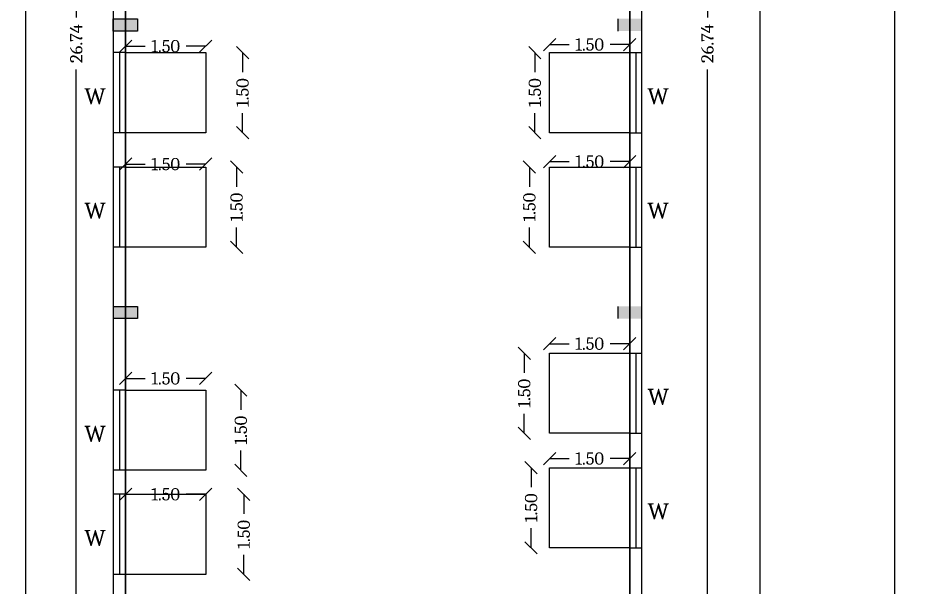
# Model space of a CAD drawing. Header units: metres. Extents: x 54 to 230, y 9 to 104.
# Drawn here: x 86.61 to 103.3, y 36.88 to 47.55 of the extents above; entities that cross this region are included whole.
import ezdxf

# ---------------------------------------------------------------- set-up
doc = ezdxf.new("R2010")
doc.units = ezdxf.units.M
doc.header["$MEASUREMENT"] = 0
for name, color, linetype in [('BLK_1_FLR_1_BLT_UP_AREA', 7, 'Continuous'), ('BLK_1_FLR_1_REGULAR_ROOM_1', 7, 'Continuous'), ('BLK_1_FLR_1_ROOM_1_LIGHT_VENTILATION_12', 2, 'Continuous'), ('BLK_1_FLR_1_ROOM_1_LIGHT_VENTILATION_13', 2, 'Continuous'), ('BLK_1_FLR_1_ROOM_1_LIGHT_VENTILATION_14', 2, 'Continuous'), ('BLK_1_FLR_1_ROOM_1_LIGHT_VENTILATION_15', 2, 'Continuous'), ('BLK_1_FLR_1_ROOM_1_LIGHT_VENTILATION_2', 2, 'Continuous'), ('BLK_1_FLR_1_ROOM_1_LIGHT_VENTILATION_3', 2, 'Continuous'), ('BLK_1_FLR_1_ROOM_1_LIGHT_VENTILATION_4', 2, 'Continuous'), ('BLK_1_FLR_1_ROOM_1_LIGHT_VENTILATION_5', 2, 'Continuous')]:
    doc.layers.add(name, color=color, linetype=linetype)
doc.styles.get("Standard").update_dxf_attribs({"font": 'Cambria.ttf'})
doc.dimstyles.get("Standard").update_dxf_attribs({"dimtxt": 0.23, "dimasz": 0.23, "dimexe": 0.18, "dimexo": 0.0625, "dimgap": 0.09, "dimtad": 0, "dimzin": 0, "dimdsep": 46, "dimtxsty": 'Standard', "dimblk": 'OBLIQUE', "dimcen": 0.09, "dimse1": 1, "dimse2": 1, "dimadec": 0, "dimazin": 0, "dimtfac": 1, "dimtofl": 0, "dimtmove": 0, "dimatfit": 3, "dimldrblk": 'OBLIQUE', "dimfxl": 0, "dimtolj": 1, "dimtzin": 0, "dimarcsym": 0})

# ---------------------------------------------------------------- blocks, each defined once
blk = doc.blocks.new('_Oblique')
at = {"color": 0, "linetype": 'ByBlock', "lineweight": -2}
blk.add_line((-0.5, -0.5), (0.5, 0.5), dxfattribs=at)
blk = doc.blocks.new('*D166')
at = {"color": 0, "lineweight": -2, "ltscale": 0.25}
for p, q in [((87.705, 60.434), (87.705, 47.55)), ((87.705, 33.694), (87.705, 46.578))]:
    blk.add_line(p, q, dxfattribs=at)
at = {"color": 0, "lineweight": -2, "ltscale": 0.25, "xscale": 0.23, "yscale": 0.23, "zscale": 0.23}
for p, rotation in [((87.705, 60.434), 90), ((87.705, 33.694), 270)]:
    blk.add_blockref('_Oblique', p, dxfattribs=dict(at, rotation=rotation))
at = {"color": 0, "lineweight": 25, "ltscale": 0.25, "insert": (87.705, 47.064), "char_height": 0.23, "attachment_point": 5, "rotation": 90}
blk.add_mtext('\\A1;26.74', dxfattribs=at)
blk = doc.blocks.new('*D16')
at = {"color": 0, "lineweight": -2, "ltscale": 0.25}
for p, q in [((86.762, 67.024), (86.762, 49.054)), ((86.762, 30.124), (86.762, 48.094))]:
    blk.add_line(p, q, dxfattribs=at)
at = {"color": 0, "lineweight": -2, "ltscale": 0.25, "xscale": 0.23, "yscale": 0.23, "zscale": 0.23}
for p, rotation in [((86.762, 67.024), 90), ((86.762, 30.124), 270)]:
    blk.add_blockref('_Oblique', p, dxfattribs=dict(at, rotation=rotation))
at = {"color": 0, "lineweight": 25, "ltscale": 0.25, "insert": (86.762, 48.574), "char_height": 0.23, "attachment_point": 5, "rotation": 90}
blk.add_mtext('\\A1;36.90', dxfattribs=at)
blk = doc.blocks.new('*D177')
at = {"color": 0, "lineweight": -2, "ltscale": 0.25}
for p, q in [((99.525, 60.434), (99.525, 47.55)), ((99.525, 33.694), (99.525, 46.578))]:
    blk.add_line(p, q, dxfattribs=at)
at = {"color": 0, "lineweight": -2, "ltscale": 0.25, "xscale": 0.23, "yscale": 0.23, "zscale": 0.23}
for p, rotation in [((99.525, 60.434), 90), ((99.525, 33.694), 270)]:
    blk.add_blockref('_Oblique', p, dxfattribs=dict(at, rotation=rotation))
at = {"color": 0, "lineweight": 25, "ltscale": 0.25, "insert": (99.525, 47.064), "char_height": 0.23, "attachment_point": 5, "rotation": 90}
blk.add_mtext('\\A1;26.74', dxfattribs=at)
blk = doc.blocks.new('*D17')
at = {"color": 0, "lineweight": -2, "ltscale": 0.25}
for p, q in [((100.51, 67.024), (100.51, 49.054)), ((100.51, 30.124), (100.51, 48.094))]:
    blk.add_line(p, q, dxfattribs=at)
at = {"color": 0, "lineweight": -2, "ltscale": 0.25, "xscale": 0.23, "yscale": 0.23, "zscale": 0.23}
for p, rotation in [((100.51, 67.024), 90), ((100.51, 30.124), 270)]:
    blk.add_blockref('_Oblique', p, dxfattribs=dict(at, rotation=rotation))
at = {"color": 0, "lineweight": 25, "ltscale": 0.25, "insert": (100.51, 48.574), "char_height": 0.23, "attachment_point": 5, "rotation": 90}
blk.add_mtext('\\A1;36.90', dxfattribs=at)
blk = doc.blocks.new('*D19')
at = {"color": 0, "lineweight": -2, "ltscale": 0.25}
for p, q in [((103.034, 67.024), (103.034, 49.054)), ((103.034, 30.124), (103.034, 48.094))]:
    blk.add_line(p, q, dxfattribs=at)
at = {"color": 0, "lineweight": -2, "ltscale": 0.25, "xscale": 0.23, "yscale": 0.23, "zscale": 0.23}
for p, rotation in [((103.034, 67.024), 90), ((103.034, 30.124), 270)]:
    blk.add_blockref('_Oblique', p, dxfattribs=dict(at, rotation=rotation))
at = {"color": 0, "lineweight": 25, "ltscale": 0.25, "insert": (103.034, 48.574), "char_height": 0.23, "attachment_point": 5, "rotation": 90}
blk.add_mtext('\\A1;36.90', dxfattribs=at)
blk = doc.blocks.new('*D72')
at = {"layer": 'BLK_1_FLR_1_ROOM_1_LIGHT_VENTILATION_2', "color": 0, "lineweight": -2, "ltscale": 0.25}
for p, q in [((88.629, 38.621), (88.996, 38.621)), ((90.129, 38.621), (89.762, 38.621))]:
    blk.add_line(p, q, dxfattribs=at)
at = {"layer": 'BLK_1_FLR_1_ROOM_1_LIGHT_VENTILATION_2', "color": 0, "lineweight": -2, "ltscale": 0.25, "xscale": 0.23, "yscale": 0.23, "zscale": 0.23, "rotation": 180}
blk.add_blockref('_Oblique', (88.629, 38.621), dxfattribs=at)
at = {"layer": 'BLK_1_FLR_1_ROOM_1_LIGHT_VENTILATION_2', "color": 0, "lineweight": -2, "ltscale": 0.25, "xscale": 0.23, "yscale": 0.23, "zscale": 0.23}
blk.add_blockref('_Oblique', (90.129, 38.621), dxfattribs=at)
at = {"layer": 'BLK_1_FLR_1_ROOM_1_LIGHT_VENTILATION_2', "color": 0, "lineweight": 25, "ltscale": 0.25, "insert": (89.379, 38.621), "char_height": 0.23, "attachment_point": 5}
blk.add_mtext('\\A1;1.50', dxfattribs=at)
blk = doc.blocks.new('*D73')
at = {"layer": 'BLK_1_FLR_1_ROOM_1_LIGHT_VENTILATION_2', "color": 0, "lineweight": -2, "ltscale": 0.25}
for p, q in [((90.842, 38.621), (90.842, 38.254)), ((90.842, 37.121), (90.842, 37.489))]:
    blk.add_line(p, q, dxfattribs=at)
at = {"layer": 'BLK_1_FLR_1_ROOM_1_LIGHT_VENTILATION_2', "color": 0, "lineweight": -2, "ltscale": 0.25, "xscale": 0.23, "yscale": 0.23, "zscale": 0.23}
for p, rotation in [((90.842, 38.621), 90), ((90.842, 37.121), 270)]:
    blk.add_blockref('_Oblique', p, dxfattribs=dict(at, rotation=rotation))
at = {"layer": 'BLK_1_FLR_1_ROOM_1_LIGHT_VENTILATION_2', "color": 0, "lineweight": 25, "ltscale": 0.25, "insert": (90.842, 37.871), "char_height": 0.23, "attachment_point": 5, "rotation": 90}
blk.add_mtext('\\A1;1.50', dxfattribs=at)
blk = doc.blocks.new('*D74')
at = {"layer": 'BLK_1_FLR_1_ROOM_1_LIGHT_VENTILATION_3', "color": 0, "lineweight": -2, "ltscale": 0.25}
for p, q in [((90.787, 40.572), (90.787, 40.204)), ((90.787, 39.072), (90.787, 39.439))]:
    blk.add_line(p, q, dxfattribs=at)
at = {"layer": 'BLK_1_FLR_1_ROOM_1_LIGHT_VENTILATION_3', "color": 0, "lineweight": -2, "ltscale": 0.25, "xscale": 0.23, "yscale": 0.23, "zscale": 0.23}
for p, rotation in [((90.787, 40.572), 90), ((90.787, 39.072), 270)]:
    blk.add_blockref('_Oblique', p, dxfattribs=dict(at, rotation=rotation))
at = {"layer": 'BLK_1_FLR_1_ROOM_1_LIGHT_VENTILATION_3', "color": 0, "lineweight": 25, "ltscale": 0.25, "insert": (90.787, 39.822), "char_height": 0.23, "attachment_point": 5, "rotation": 90}
blk.add_mtext('\\A1;1.50', dxfattribs=at)
blk = doc.blocks.new('*D75')
at = {"layer": 'BLK_1_FLR_1_ROOM_1_LIGHT_VENTILATION_3', "color": 0, "lineweight": -2, "ltscale": 0.25}
for p, q in [((88.629, 40.792), (88.996, 40.792)), ((90.129, 40.792), (89.762, 40.792))]:
    blk.add_line(p, q, dxfattribs=at)
at = {"layer": 'BLK_1_FLR_1_ROOM_1_LIGHT_VENTILATION_3', "color": 0, "lineweight": -2, "ltscale": 0.25, "xscale": 0.23, "yscale": 0.23, "zscale": 0.23, "rotation": 180}
blk.add_blockref('_Oblique', (88.629, 40.792), dxfattribs=at)
at = {"layer": 'BLK_1_FLR_1_ROOM_1_LIGHT_VENTILATION_3', "color": 0, "lineweight": -2, "ltscale": 0.25, "xscale": 0.23, "yscale": 0.23, "zscale": 0.23}
blk.add_blockref('_Oblique', (90.129, 40.792), dxfattribs=at)
at = {"layer": 'BLK_1_FLR_1_ROOM_1_LIGHT_VENTILATION_3', "color": 0, "lineweight": 25, "ltscale": 0.25, "insert": (89.379, 40.792), "char_height": 0.23, "attachment_point": 5}
blk.add_mtext('\\A1;1.50', dxfattribs=at)
blk = doc.blocks.new('*D76')
at = {"layer": 'BLK_1_FLR_1_ROOM_1_LIGHT_VENTILATION_4', "color": 0, "lineweight": -2, "ltscale": 0.25}
for p, q in [((90.708, 44.75), (90.708, 44.383)), ((90.708, 43.25), (90.708, 43.618))]:
    blk.add_line(p, q, dxfattribs=at)
at = {"layer": 'BLK_1_FLR_1_ROOM_1_LIGHT_VENTILATION_4', "color": 0, "lineweight": -2, "ltscale": 0.25, "xscale": 0.23, "yscale": 0.23, "zscale": 0.23}
for p, rotation in [((90.708, 44.75), 90), ((90.708, 43.25), 270)]:
    blk.add_blockref('_Oblique', p, dxfattribs=dict(at, rotation=rotation))
at = {"layer": 'BLK_1_FLR_1_ROOM_1_LIGHT_VENTILATION_4', "color": 0, "lineweight": 25, "ltscale": 0.25, "insert": (90.708, 44), "char_height": 0.23, "attachment_point": 5, "rotation": 90}
blk.add_mtext('\\A1;1.50', dxfattribs=at)
blk = doc.blocks.new('*D77')
at = {"layer": 'BLK_1_FLR_1_ROOM_1_LIGHT_VENTILATION_4', "color": 0, "lineweight": -2, "ltscale": 0.25}
for p, q in [((88.629, 44.806), (88.996, 44.806)), ((90.129, 44.806), (89.762, 44.806))]:
    blk.add_line(p, q, dxfattribs=at)
at = {"layer": 'BLK_1_FLR_1_ROOM_1_LIGHT_VENTILATION_4', "color": 0, "lineweight": -2, "ltscale": 0.25, "xscale": 0.23, "yscale": 0.23, "zscale": 0.23, "rotation": 180}
blk.add_blockref('_Oblique', (88.629, 44.806), dxfattribs=at)
at = {"layer": 'BLK_1_FLR_1_ROOM_1_LIGHT_VENTILATION_4', "color": 0, "lineweight": -2, "ltscale": 0.25, "xscale": 0.23, "yscale": 0.23, "zscale": 0.23}
blk.add_blockref('_Oblique', (90.129, 44.806), dxfattribs=at)
at = {"layer": 'BLK_1_FLR_1_ROOM_1_LIGHT_VENTILATION_4', "color": 0, "lineweight": 25, "ltscale": 0.25, "insert": (89.379, 44.806), "char_height": 0.23, "attachment_point": 5}
blk.add_mtext('\\A1;1.50', dxfattribs=at)
blk = doc.blocks.new('*D78')
at = {"layer": 'BLK_1_FLR_1_ROOM_1_LIGHT_VENTILATION_5', "color": 0, "lineweight": -2, "ltscale": 0.25}
for p, q in [((90.82, 46.895), (90.82, 46.528)), ((90.82, 45.395), (90.82, 45.763))]:
    blk.add_line(p, q, dxfattribs=at)
at = {"layer": 'BLK_1_FLR_1_ROOM_1_LIGHT_VENTILATION_5', "color": 0, "lineweight": -2, "ltscale": 0.25, "xscale": 0.23, "yscale": 0.23, "zscale": 0.23}
for p, rotation in [((90.82, 46.895), 90), ((90.82, 45.395), 270)]:
    blk.add_blockref('_Oblique', p, dxfattribs=dict(at, rotation=rotation))
at = {"layer": 'BLK_1_FLR_1_ROOM_1_LIGHT_VENTILATION_5', "color": 0, "lineweight": 25, "ltscale": 0.25, "insert": (90.82, 46.145), "char_height": 0.23, "attachment_point": 5, "rotation": 90}
blk.add_mtext('\\A1;1.50', dxfattribs=at)
blk = doc.blocks.new('*D79')
at = {"layer": 'BLK_1_FLR_1_ROOM_1_LIGHT_VENTILATION_5', "color": 0, "lineweight": -2, "ltscale": 0.25}
for p, q in [((88.629, 47.016), (88.996, 47.016)), ((90.129, 47.016), (89.762, 47.016))]:
    blk.add_line(p, q, dxfattribs=at)
at = {"layer": 'BLK_1_FLR_1_ROOM_1_LIGHT_VENTILATION_5', "color": 0, "lineweight": -2, "ltscale": 0.25, "xscale": 0.23, "yscale": 0.23, "zscale": 0.23, "rotation": 180}
blk.add_blockref('_Oblique', (88.629, 47.016), dxfattribs=at)
at = {"layer": 'BLK_1_FLR_1_ROOM_1_LIGHT_VENTILATION_5', "color": 0, "lineweight": -2, "ltscale": 0.25, "xscale": 0.23, "yscale": 0.23, "zscale": 0.23}
blk.add_blockref('_Oblique', (90.129, 47.016), dxfattribs=at)
at = {"layer": 'BLK_1_FLR_1_ROOM_1_LIGHT_VENTILATION_5', "color": 0, "lineweight": 25, "ltscale": 0.25, "insert": (89.379, 47.016), "char_height": 0.23, "attachment_point": 5}
blk.add_mtext('\\A1;1.50', dxfattribs=at)
blk = doc.blocks.new('*D98')
at = {"layer": 'BLK_1_FLR_1_ROOM_1_LIGHT_VENTILATION_15', "color": 0, "lineweight": -2, "ltscale": 0.25}
for p, q in [((96.569, 47.046), (96.936, 47.046)), ((98.069, 47.046), (97.702, 47.046))]:
    blk.add_line(p, q, dxfattribs=at)
at = {"layer": 'BLK_1_FLR_1_ROOM_1_LIGHT_VENTILATION_15', "color": 0, "lineweight": -2, "ltscale": 0.25, "xscale": 0.23, "yscale": 0.23, "zscale": 0.23, "rotation": 180}
blk.add_blockref('_Oblique', (96.569, 47.046), dxfattribs=at)
at = {"layer": 'BLK_1_FLR_1_ROOM_1_LIGHT_VENTILATION_15', "color": 0, "lineweight": -2, "ltscale": 0.25, "xscale": 0.23, "yscale": 0.23, "zscale": 0.23}
blk.add_blockref('_Oblique', (98.069, 47.046), dxfattribs=at)
at = {"layer": 'BLK_1_FLR_1_ROOM_1_LIGHT_VENTILATION_15', "color": 0, "lineweight": 25, "ltscale": 0.25, "insert": (97.319, 47.046), "char_height": 0.23, "attachment_point": 5}
blk.add_mtext('\\A1;1.50', dxfattribs=at)
blk = doc.blocks.new('*D99')
at = {"layer": 'BLK_1_FLR_1_ROOM_1_LIGHT_VENTILATION_15', "color": 0, "lineweight": -2, "ltscale": 0.25}
for p, q in [((96.293, 46.895), (96.293, 46.528)), ((96.293, 45.395), (96.293, 45.763))]:
    blk.add_line(p, q, dxfattribs=at)
at = {"layer": 'BLK_1_FLR_1_ROOM_1_LIGHT_VENTILATION_15', "color": 0, "lineweight": -2, "ltscale": 0.25, "xscale": 0.23, "yscale": 0.23, "zscale": 0.23}
for p, rotation in [((96.293, 46.895), 90), ((96.293, 45.395), 270)]:
    blk.add_blockref('_Oblique', p, dxfattribs=dict(at, rotation=rotation))
at = {"layer": 'BLK_1_FLR_1_ROOM_1_LIGHT_VENTILATION_15', "color": 0, "lineweight": 25, "ltscale": 0.25, "insert": (96.293, 46.145), "char_height": 0.23, "attachment_point": 5, "rotation": 90}
blk.add_mtext('\\A1;1.50', dxfattribs=at)
blk = doc.blocks.new('*D100')
at = {"layer": 'BLK_1_FLR_1_ROOM_1_LIGHT_VENTILATION_14', "color": 0, "lineweight": -2, "ltscale": 0.25}
for p, q in [((96.569, 44.854), (96.936, 44.854)), ((98.069, 44.854), (97.702, 44.854))]:
    blk.add_line(p, q, dxfattribs=at)
at = {"layer": 'BLK_1_FLR_1_ROOM_1_LIGHT_VENTILATION_14', "color": 0, "lineweight": -2, "ltscale": 0.25, "xscale": 0.23, "yscale": 0.23, "zscale": 0.23, "rotation": 180}
blk.add_blockref('_Oblique', (96.569, 44.854), dxfattribs=at)
at = {"layer": 'BLK_1_FLR_1_ROOM_1_LIGHT_VENTILATION_14', "color": 0, "lineweight": -2, "ltscale": 0.25, "xscale": 0.23, "yscale": 0.23, "zscale": 0.23}
blk.add_blockref('_Oblique', (98.069, 44.854), dxfattribs=at)
at = {"layer": 'BLK_1_FLR_1_ROOM_1_LIGHT_VENTILATION_14', "color": 0, "lineweight": 25, "ltscale": 0.25, "insert": (97.319, 44.854), "char_height": 0.23, "attachment_point": 5}
blk.add_mtext('\\A1;1.50', dxfattribs=at)
blk = doc.blocks.new('*D101')
at = {"layer": 'BLK_1_FLR_1_ROOM_1_LIGHT_VENTILATION_14', "color": 0, "lineweight": -2, "ltscale": 0.25}
for p, q in [((96.191, 44.75), (96.191, 44.383)), ((96.191, 43.25), (96.191, 43.618))]:
    blk.add_line(p, q, dxfattribs=at)
at = {"layer": 'BLK_1_FLR_1_ROOM_1_LIGHT_VENTILATION_14', "color": 0, "lineweight": -2, "ltscale": 0.25, "xscale": 0.23, "yscale": 0.23, "zscale": 0.23}
for p, rotation in [((96.191, 44.75), 90), ((96.191, 43.25), 270)]:
    blk.add_blockref('_Oblique', p, dxfattribs=dict(at, rotation=rotation))
at = {"layer": 'BLK_1_FLR_1_ROOM_1_LIGHT_VENTILATION_14', "color": 0, "lineweight": 25, "ltscale": 0.25, "insert": (96.191, 44), "char_height": 0.23, "attachment_point": 5, "rotation": 90}
blk.add_mtext('\\A1;1.50', dxfattribs=at)
blk = doc.blocks.new('*D102')
at = {"layer": 'BLK_1_FLR_1_ROOM_1_LIGHT_VENTILATION_13', "color": 0, "lineweight": -2, "ltscale": 0.25}
for p, q in [((96.569, 41.442), (96.936, 41.442)), ((98.069, 41.442), (97.702, 41.442))]:
    blk.add_line(p, q, dxfattribs=at)
at = {"layer": 'BLK_1_FLR_1_ROOM_1_LIGHT_VENTILATION_13', "color": 0, "lineweight": -2, "ltscale": 0.25, "xscale": 0.23, "yscale": 0.23, "zscale": 0.23, "rotation": 180}
blk.add_blockref('_Oblique', (96.569, 41.442), dxfattribs=at)
at = {"layer": 'BLK_1_FLR_1_ROOM_1_LIGHT_VENTILATION_13', "color": 0, "lineweight": -2, "ltscale": 0.25, "xscale": 0.23, "yscale": 0.23, "zscale": 0.23}
blk.add_blockref('_Oblique', (98.069, 41.442), dxfattribs=at)
at = {"layer": 'BLK_1_FLR_1_ROOM_1_LIGHT_VENTILATION_13', "color": 0, "lineweight": 25, "ltscale": 0.25, "insert": (97.319, 41.442), "char_height": 0.23, "attachment_point": 5}
blk.add_mtext('\\A1;1.50', dxfattribs=at)
blk = doc.blocks.new('*D103')
at = {"layer": 'BLK_1_FLR_1_ROOM_1_LIGHT_VENTILATION_13', "color": 0, "lineweight": -2, "ltscale": 0.25}
for p, q in [((96.095, 41.264), (96.095, 40.897)), ((96.095, 39.764), (96.095, 40.131))]:
    blk.add_line(p, q, dxfattribs=at)
at = {"layer": 'BLK_1_FLR_1_ROOM_1_LIGHT_VENTILATION_13', "color": 0, "lineweight": -2, "ltscale": 0.25, "xscale": 0.23, "yscale": 0.23, "zscale": 0.23}
for p, rotation in [((96.095, 41.264), 90), ((96.095, 39.764), 270)]:
    blk.add_blockref('_Oblique', p, dxfattribs=dict(at, rotation=rotation))
at = {"layer": 'BLK_1_FLR_1_ROOM_1_LIGHT_VENTILATION_13', "color": 0, "lineweight": 25, "ltscale": 0.25, "insert": (96.095, 40.514), "char_height": 0.23, "attachment_point": 5, "rotation": 90}
blk.add_mtext('\\A1;1.50', dxfattribs=at)
blk = doc.blocks.new('*D104')
at = {"layer": 'BLK_1_FLR_1_ROOM_1_LIGHT_VENTILATION_12', "color": 0, "lineweight": -2, "ltscale": 0.25}
for p, q in [((96.569, 39.291), (96.936, 39.291)), ((98.069, 39.291), (97.702, 39.291))]:
    blk.add_line(p, q, dxfattribs=at)
at = {"layer": 'BLK_1_FLR_1_ROOM_1_LIGHT_VENTILATION_12', "color": 0, "lineweight": -2, "ltscale": 0.25, "xscale": 0.23, "yscale": 0.23, "zscale": 0.23, "rotation": 180}
blk.add_blockref('_Oblique', (96.569, 39.291), dxfattribs=at)
at = {"layer": 'BLK_1_FLR_1_ROOM_1_LIGHT_VENTILATION_12', "color": 0, "lineweight": -2, "ltscale": 0.25, "xscale": 0.23, "yscale": 0.23, "zscale": 0.23}
blk.add_blockref('_Oblique', (98.069, 39.291), dxfattribs=at)
at = {"layer": 'BLK_1_FLR_1_ROOM_1_LIGHT_VENTILATION_12', "color": 0, "lineweight": 25, "ltscale": 0.25, "insert": (97.319, 39.291), "char_height": 0.23, "attachment_point": 5}
blk.add_mtext('\\A1;1.50', dxfattribs=at)
blk = doc.blocks.new('*D105')
at = {"layer": 'BLK_1_FLR_1_ROOM_1_LIGHT_VENTILATION_12', "color": 0, "lineweight": -2, "ltscale": 0.25}
for p, q in [((96.223, 39.119), (96.223, 38.752)), ((96.223, 37.619), (96.223, 37.987))]:
    blk.add_line(p, q, dxfattribs=at)
at = {"layer": 'BLK_1_FLR_1_ROOM_1_LIGHT_VENTILATION_12', "color": 0, "lineweight": -2, "ltscale": 0.25, "xscale": 0.23, "yscale": 0.23, "zscale": 0.23}
for p, rotation in [((96.223, 39.119), 90), ((96.223, 37.619), 270)]:
    blk.add_blockref('_Oblique', p, dxfattribs=dict(at, rotation=rotation))
at = {"layer": 'BLK_1_FLR_1_ROOM_1_LIGHT_VENTILATION_12', "color": 0, "lineweight": 25, "ltscale": 0.25, "insert": (96.223, 38.369), "char_height": 0.23, "attachment_point": 5, "rotation": 90}
blk.add_mtext('\\A1;1.50', dxfattribs=at)

msp = doc.modelspace()

# ---------------------------------------------------------------- hatches: boundary and pattern name
at = {"lineweight": 25, "ltscale": 0.25}
h = msp.add_hatch(color=0, dxfattribs=at)
h.dxf.hatch_style = 1
h.paths.add_polyline_path([(88.849, 47.298), (88.849, 47.528), (88.399, 47.528), (88.399, 47.298)])
h = msp.add_hatch(color=0, dxfattribs=at)
h.dxf.hatch_style = 1
h.paths.add_polyline_path([(97.849, 47.298), (97.849, 47.528), (98.299, 47.528), (98.299, 47.298)])
h = msp.add_hatch(color=0, dxfattribs=at)
h.dxf.hatch_style = 1
h.paths.add_polyline_path([(88.849, 41.912), (88.849, 42.142), (88.399, 42.142), (88.399, 41.912)])
h = msp.add_hatch(color=0, dxfattribs=at)
h.dxf.hatch_style = 1
h.paths.add_polyline_path([(97.849, 41.912), (97.849, 42.142), (98.299, 42.142), (98.299, 41.912)])
h = msp.add_hatch(color=0, dxfattribs=at)
h.dxf.hatch_style = 1
h.paths.add_polyline_path([(97.849, 41.912), (97.849, 42.142), (98.299, 42.142), (98.299, 41.912)])

# ---------------------------------------------------------------- linework, layer by layer
at = {"color": 0, "lineweight": 25, "ltscale": 0.25}
for p, q in [((88.399, 67.024), (88.399, 30.124)), ((98.299, 30.124), (98.299, 67.024)), ((88.629, 60.434), (88.629, 34.784)), ((98.069, 34.784), (98.069, 60.434)), ((88.399, 47.528), (88.849, 47.528)), ((88.399, 47.298), (88.399, 47.528)), ((88.849, 47.528), (88.849, 47.298)), ((97.849, 47.528), (97.849, 47.298)), ((88.849, 47.298), (88.399, 47.298)), ((88.629, 46.895), (88.399, 46.895)), ((88.514, 46.895), (88.514, 45.395)), ((98.069, 46.895), (98.299, 46.895)), ((98.184, 46.895), (98.184, 45.395)), ((88.629, 45.395), (88.399, 45.395)), ((98.069, 45.395), (98.299, 45.395)), ((88.629, 44.75), (88.399, 44.75)), ((88.514, 44.75), (88.514, 43.25)), ((98.069, 44.75), (98.299, 44.75)), ((98.184, 44.75), (98.184, 43.25)), ((88.629, 43.25), (88.399, 43.25)), ((98.069, 43.25), (98.299, 43.25)), ((88.399, 42.142), (88.849, 42.142)), ((88.849, 42.142), (88.849, 41.912)), ((97.849, 42.142), (97.849, 41.912)), ((97.849, 42.142), (97.849, 41.912)), ((88.849, 41.912), (88.399, 41.912)), ((98.069, 41.264), (98.299, 41.264)), ((98.184, 41.264), (98.184, 39.764)), ((88.629, 40.572), (88.399, 40.572)), ((88.514, 40.572), (88.514, 39.072)), ((98.069, 39.764), (98.299, 39.764)), ((88.629, 39.072), (88.399, 39.072)), ((98.069, 39.119), (98.299, 39.119)), ((98.184, 39.119), (98.184, 37.619)), ((88.629, 38.621), (88.399, 38.621)), ((88.514, 38.621), (88.514, 37.121)), ((98.069, 37.619), (98.299, 37.619)), ((88.629, 37.121), (88.399, 37.121))]:
    msp.add_line(p, q, dxfattribs=at)
at = {"layer": 'BLK_1_FLR_1_BLT_UP_AREA', "color": 18, "lineweight": 25, "ltscale": 0.25}
msp.add_lwpolyline([(98.299, 67.024), (88.399, 67.024), (88.399, 30.124), (98.299, 30.124), (98.299, 40.224)], close=True, dxfattribs=at)
at = {"layer": 'BLK_1_FLR_1_REGULAR_ROOM_1', "color": 2, "lineweight": 25, "ltscale": 0.25}
msp.add_lwpolyline([(88.629, 60.434), (98.069, 60.434), (98.069, 33.694), (88.629, 33.694)], close=True, dxfattribs=at)
at = {"layer": 'BLK_1_FLR_1_ROOM_1_LIGHT_VENTILATION_12', "lineweight": 25, "ltscale": 0.25}
msp.add_lwpolyline([(98.069, 37.619), (96.569, 37.619), (96.569, 39.119), (98.069, 39.119)], close=True, dxfattribs=at)
at = {"layer": 'BLK_1_FLR_1_ROOM_1_LIGHT_VENTILATION_13', "lineweight": 25, "ltscale": 0.25}
msp.add_lwpolyline([(98.069, 39.764), (96.569, 39.764), (96.569, 41.264), (98.069, 41.264)], close=True, dxfattribs=at)
at = {"layer": 'BLK_1_FLR_1_ROOM_1_LIGHT_VENTILATION_14', "lineweight": 25, "ltscale": 0.25}
msp.add_lwpolyline([(98.069, 43.25), (96.569, 43.25), (96.569, 44.75), (98.069, 44.75)], close=True, dxfattribs=at)
at = {"layer": 'BLK_1_FLR_1_ROOM_1_LIGHT_VENTILATION_15', "lineweight": 25, "ltscale": 0.25}
msp.add_lwpolyline([(98.069, 45.395), (96.569, 45.395), (96.569, 46.895), (98.069, 46.895)], close=True, dxfattribs=at)
at = {"layer": 'BLK_1_FLR_1_ROOM_1_LIGHT_VENTILATION_2', "lineweight": 25, "ltscale": 0.25}
msp.add_lwpolyline([(88.629, 38.621), (90.129, 38.621), (90.129, 37.121), (88.629, 37.121)], close=True, dxfattribs=at)
at = {"layer": 'BLK_1_FLR_1_ROOM_1_LIGHT_VENTILATION_3', "lineweight": 25, "ltscale": 0.25}
msp.add_lwpolyline([(88.629, 40.572), (90.129, 40.572), (90.129, 39.072), (88.629, 39.072)], close=True, dxfattribs=at)
at = {"layer": 'BLK_1_FLR_1_ROOM_1_LIGHT_VENTILATION_4', "lineweight": 25, "ltscale": 0.25}
msp.add_lwpolyline([(88.629, 44.75), (90.129, 44.75), (90.129, 43.25), (88.629, 43.25)], close=True, dxfattribs=at)
at = {"layer": 'BLK_1_FLR_1_ROOM_1_LIGHT_VENTILATION_5', "lineweight": 25, "ltscale": 0.25}
msp.add_lwpolyline([(88.629, 46.895), (90.129, 46.895), (90.129, 45.395), (88.629, 45.395)], close=True, dxfattribs=at)

# ---------------------------------------------------------------- texts
at = {"color": 0}
for p in [(87.857, 45.928), (98.4, 45.928), (87.857, 43.783), (98.4, 43.783), (98.405, 40.297), (87.857, 39.604), (98.405, 38.152), (87.857, 37.654)]:
    msp.add_text('W', height=0.3, dxfattribs=at).set_placement(p)

# ---------------------------------------------------------------- dimensions: what is measured, and where the dimension line sits
at = {"lineweight": 25, "ltscale": 0.25}
for base, p1, p2, picture, middle in [((86.762, 30.124), (88.399, 67.024), (88.399, 30.124), '*D16', (86.762, 48.574)), ((100.51, 30.124), (98.299, 67.024), (98.299, 30.124), '*D17', (100.51, 48.574)), ((103.034, 30.124), (104.671, 67.024), (104.671, 30.124), '*D19', (103.034, 48.574)), ((87.705, 33.694), (88.629, 60.434), (88.629, 33.694), '*D166', (87.705, 47.064)), ((99.525, 33.694), (98.069, 60.434), (98.069, 33.694), '*D177', (99.525, 47.064))]:
    dim = msp.add_linear_dim(base=base, p1=p1, p2=p2, angle=90, dimstyle='Standard', dxfattribs=at)
    dim.commit()
    dim.dimension.update_dxf_attribs({"geometry": picture, "text_midpoint": middle})
at = {"layer": 'BLK_1_FLR_1_ROOM_1_LIGHT_VENTILATION_12', "color": 232, "lineweight": 25, "ltscale": 0.25}
dim = msp.add_linear_dim(base=(98.069, 39.291), p1=(96.569, 39.119), p2=(98.069, 39.119), dimstyle='Standard', dxfattribs=at)
dim.commit()
dim.dimension.update_dxf_attribs({"geometry": '*D104', "text_midpoint": (97.319, 39.291)})
dim = msp.add_linear_dim(base=(96.223, 37.619), p1=(96.569, 39.119), p2=(96.569, 37.619), angle=90, dimstyle='Standard', dxfattribs=at)
dim.commit()
dim.dimension.update_dxf_attribs({"geometry": '*D105', "text_midpoint": (96.223, 38.369)})
at = {"layer": 'BLK_1_FLR_1_ROOM_1_LIGHT_VENTILATION_13', "color": 232, "lineweight": 25, "ltscale": 0.25}
dim = msp.add_linear_dim(base=(98.069, 41.442), p1=(96.569, 41.264), p2=(98.069, 41.264), dimstyle='Standard', dxfattribs=at)
dim.commit()
dim.dimension.update_dxf_attribs({"geometry": '*D102', "text_midpoint": (97.319, 41.442)})
dim = msp.add_linear_dim(base=(96.095, 39.764), p1=(96.569, 41.264), p2=(96.569, 39.764), angle=90, dimstyle='Standard', dxfattribs=at)
dim.commit()
dim.dimension.update_dxf_attribs({"geometry": '*D103', "text_midpoint": (96.095, 40.514)})
at = {"layer": 'BLK_1_FLR_1_ROOM_1_LIGHT_VENTILATION_14', "color": 232, "lineweight": 25, "ltscale": 0.25}
dim = msp.add_linear_dim(base=(98.069, 44.854), p1=(96.569, 44.75), p2=(98.069, 44.75), dimstyle='Standard', dxfattribs=at)
dim.commit()
dim.dimension.update_dxf_attribs({"geometry": '*D100', "text_midpoint": (97.319, 44.854)})
dim = msp.add_linear_dim(base=(96.191, 43.25), p1=(96.569, 44.75), p2=(96.569, 43.25), angle=90, dimstyle='Standard', dxfattribs=at)
dim.commit()
dim.dimension.update_dxf_attribs({"geometry": '*D101', "text_midpoint": (96.191, 44)})
at = {"layer": 'BLK_1_FLR_1_ROOM_1_LIGHT_VENTILATION_15', "color": 232, "lineweight": 25, "ltscale": 0.25}
dim = msp.add_linear_dim(base=(98.069, 47.046), p1=(96.569, 46.895), p2=(98.069, 46.895), dimstyle='Standard', dxfattribs=at)
dim.commit()
dim.dimension.update_dxf_attribs({"geometry": '*D98', "text_midpoint": (97.319, 47.046)})
dim = msp.add_linear_dim(base=(96.293, 45.395), p1=(96.569, 46.895), p2=(96.569, 45.395), angle=90, dimstyle='Standard', dxfattribs=at)
dim.commit()
dim.dimension.update_dxf_attribs({"geometry": '*D99', "text_midpoint": (96.293, 46.145)})
at = {"layer": 'BLK_1_FLR_1_ROOM_1_LIGHT_VENTILATION_2', "color": 232, "lineweight": 25, "ltscale": 0.25}
dim = msp.add_linear_dim(base=(90.129, 38.621), p1=(88.629, 38.621), p2=(90.129, 38.621), dimstyle='Standard', dxfattribs=at)
dim.commit()
dim.dimension.update_dxf_attribs({"geometry": '*D72', "text_midpoint": (89.379, 38.621)})
dim = msp.add_linear_dim(base=(90.842, 37.121), p1=(90.129, 38.621), p2=(90.129, 37.121), angle=90, dimstyle='Standard', dxfattribs=at)
dim.commit()
dim.dimension.update_dxf_attribs({"geometry": '*D73', "text_midpoint": (90.842, 37.871)})
at = {"layer": 'BLK_1_FLR_1_ROOM_1_LIGHT_VENTILATION_3', "color": 232, "lineweight": 25, "ltscale": 0.25}
dim = msp.add_linear_dim(base=(90.129, 40.792), p1=(88.629, 40.572), p2=(90.129, 40.572), dimstyle='Standard', dxfattribs=at)
dim.commit()
dim.dimension.update_dxf_attribs({"geometry": '*D75', "text_midpoint": (89.379, 40.792)})
dim = msp.add_linear_dim(base=(90.787, 39.072), p1=(90.129, 40.572), p2=(90.129, 39.072), angle=90, dimstyle='Standard', dxfattribs=at)
dim.commit()
dim.dimension.update_dxf_attribs({"geometry": '*D74', "text_midpoint": (90.787, 39.822)})
at = {"layer": 'BLK_1_FLR_1_ROOM_1_LIGHT_VENTILATION_4', "color": 232, "lineweight": 25, "ltscale": 0.25}
dim = msp.add_linear_dim(base=(90.129, 44.806), p1=(88.629, 44.75), p2=(90.129, 44.75), dimstyle='Standard', dxfattribs=at)
dim.commit()
dim.dimension.update_dxf_attribs({"geometry": '*D77', "text_midpoint": (89.379, 44.806)})
dim = msp.add_linear_dim(base=(90.708, 43.25), p1=(90.129, 44.75), p2=(90.129, 43.25), angle=90, dimstyle='Standard', dxfattribs=at)
dim.commit()
dim.dimension.update_dxf_attribs({"geometry": '*D76', "text_midpoint": (90.708, 44)})
at = {"layer": 'BLK_1_FLR_1_ROOM_1_LIGHT_VENTILATION_5', "color": 232, "lineweight": 25, "ltscale": 0.25}
dim = msp.add_linear_dim(base=(90.129, 47.016), p1=(88.629, 46.895), p2=(90.129, 46.895), dimstyle='Standard', dxfattribs=at)
dim.commit()
dim.dimension.update_dxf_attribs({"geometry": '*D79', "text_midpoint": (89.379, 47.016)})
dim = msp.add_linear_dim(base=(90.82, 46.895), p1=(90.129, 45.395), p2=(90.129, 46.895), angle=90, dimstyle='Standard', dxfattribs=at)
dim.commit()
dim.dimension.update_dxf_attribs({"geometry": '*D78', "text_midpoint": (90.82, 46.145)})

doc.saveas('drawing.dxf')
